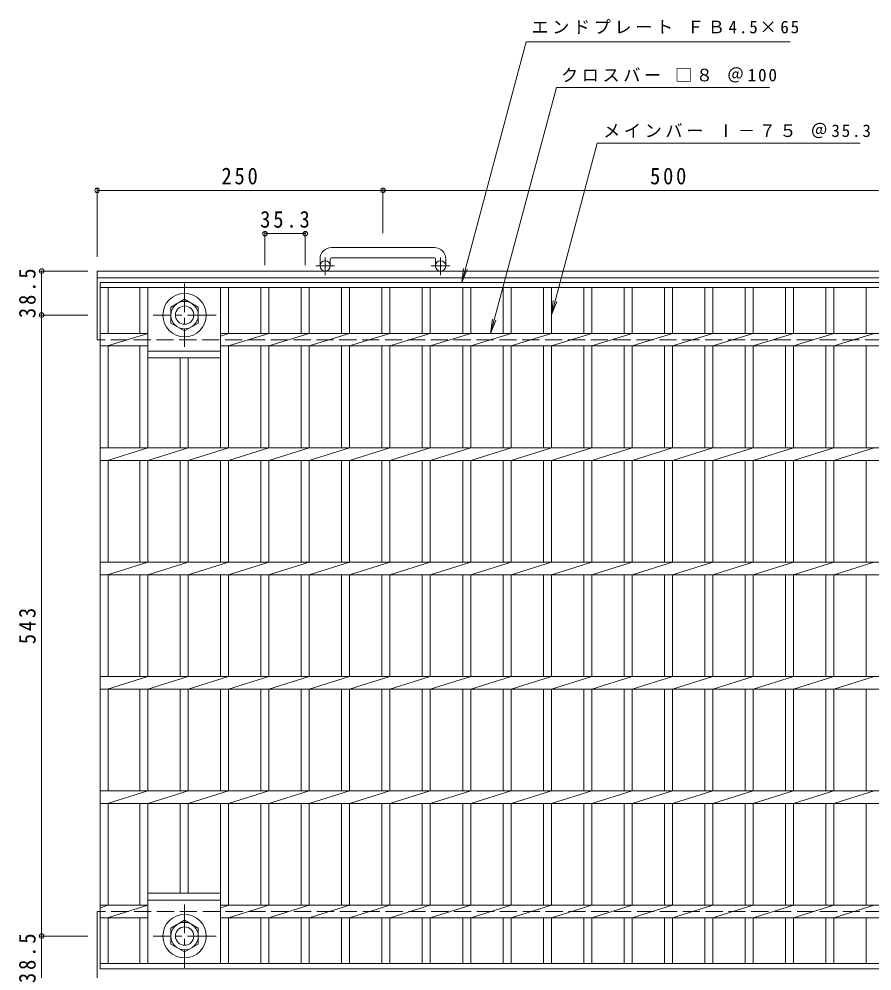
# Model space of a CAD drawing. Units: millimetres, scale not verified. Extents: x -936 to 918, y -686 to 680.
# Drawn here: x -936 to -190, y -152 to 680 of the extents above; entities that cross this region are included whole.
import ezdxf

# ---------------------------------------------------------------- set-up
doc = ezdxf.new("R2010")
doc.units = ezdxf.units.MM
doc.header["$LTSCALE"] = 5
doc.header["$PDMODE"] = 32
doc.header["$PDSIZE"] = 4
doc.linetypes.add('CHAIN1', pattern=[8, 5, -1, 1, -1])
doc.linetypes.add('DASHED3', pattern=[4, 3, -1])
for name, color, linetype, lineweight in [('0-1_躯体', 2, 'Continuous', 9), ('0-2_仕上', 3, 'Continuous', 9), ('0-4_その他', 7, 'Continuous', 9), ('0-5_寸法', 7, 'Continuous', 9)]:
    doc.layers.add(name, color=color, linetype=linetype, lineweight=lineweight)
doc.styles.add('ＭＳ ゴシック', font='')
doc.styles.get('ＭＳ ゴシック').set_extended_font_data('MS Gothic')

msp = doc.modelspace()

# ---------------------------------------------------------------- linework, layer by layer
at = {"layer": '0-1_躯体'}
for p, q in [((-572.567, 480.184), (-662.567, 480.184)), ((-672.567, 470.184), (-672.567, 464.084)), ((-663.568, 470.184), (-663.568, 464.084)), ((-662.567, 471.183), (-572.567, 471.183)), ((-571.567, 470.184), (-571.567, 464.084)), ((-562.567, 470.184), (-562.567, 464.084)), ((-867.568, 399.584), (-867.568, 459.584)), ((259.762, 459.584), (-867.568, 459.584)), ((257.716, 453.583), (-867.568, 453.583)), ((-867.568, -160.416), (-867.568, -100.417))]:
    msp.add_line(p, q, dxfattribs=at)
at = {"layer": '0-1_躯体', "linetype": 'CHAIN1'}
for p, q in [((-668.067, 455.976), (-668.067, 471.573)), ((-567.067, 455.976), (-567.067, 471.573)), ((-659.904, 464.084), (-676.312, 464.084)), ((-558.905, 464.084), (-575.311, 464.084)), ((-791.068, 448.72), (-791.068, 393.447)), ((-763.431, 421.084), (-818.704, 421.084)), ((-791.068, -94.28), (-791.068, -149.553)), ((-763.431, -121.916), (-818.704, -121.916))]:
    msp.add_line(p, q, dxfattribs=at)
at = {"layer": '0-1_躯体', "linetype": 'DASHED3'}
for p, q in [((239.307, 399.584), (-867.568, 399.584)), ((259.762, -100.417), (-867.568, -100.417))]:
    msp.add_line(p, q, dxfattribs=at)
at = {"layer": '0-1_躯体'}
for points in [[(-803.068, 428.011), (-803.068, 414.156), (-791.068, 407.227), (-779.068, 414.156), (-779.068, 428.011), (-791.068, 434.94)], [(-803.068, -128.844), (-803.068, -114.988), (-791.068, -108.059), (-779.068, -114.988), (-779.068, -128.844), (-791.068, -135.773)]]:
    msp.add_lwpolyline(points, close=True, dxfattribs=at)
for centre, radius in [((-668.067, 464.084), 4.5), ((-567.067, 464.084), 4.5), ((-791.068, 421.084), 19), ((-791.068, 421.084), 12), ((-791.068, 421.084), 8), ((-791.068, -121.916), 19), ((-791.068, -121.916), 12), ((-791.068, -121.916), 8)]:
    msp.add_circle(centre, radius, dxfattribs=at)
for centre, radius, start, end in [((-662.567, 470.184), 10, 90, 180), ((-572.567, 470.184), 10, 0, 90), ((-662.567, 470.184), 1, 90, 180), ((-572.567, 470.184), 1, 0, 90)]:
    msp.add_arc(centre, radius, start, end, dxfattribs=at)
at = {"layer": '0-2_仕上'}
for p, q in [((-865.068, 449.584), (129.933, 449.584)), ((-865.068, -150.416), (-865.068, 449.584)), ((-865.068, 445.084), (129.933, 445.084)), ((-858.067, 405.084), (-858.067, 445.084)), ((-830.167, 445.084), (-830.167, 405.084)), ((-823.167, 445.084), (-823.167, 305.084)), ((-759.566, 445.084), (-759.566, 305.084)), ((-752.566, 445.084), (-752.566, 405.084)), ((-724.267, 445.084), (-724.267, 405.084)), ((-717.267, 445.084), (-717.267, 405.084)), ((-688.968, 445.084), (-688.968, 405.084)), ((-681.968, 445.084), (-681.968, 405.084)), ((-653.669, 445.084), (-653.669, 405.084)), ((-646.669, 445.084), (-646.669, 405.084)), ((-618.37, 445.084), (-618.37, 405.084)), ((-611.37, 445.084), (-611.37, 405.084)), ((-583.071, 445.084), (-583.071, 405.084)), ((-576.071, 445.084), (-576.071, 405.084)), ((-547.772, 445.084), (-547.772, 405.084)), ((-540.772, 445.084), (-540.772, 405.084)), ((-512.472, 445.084), (-512.472, 405.084)), ((-505.472, 445.084), (-505.472, 405.084)), ((-477.173, 445.084), (-477.173, 405.084)), ((-470.173, 445.084), (-470.173, 405.084)), ((-441.874, 445.084), (-441.874, 405.084)), ((-434.874, 445.084), (-434.874, 405.084)), ((-406.575, 445.084), (-406.575, 405.084)), ((-399.575, 445.084), (-399.575, 405.084)), ((-371.276, 445.084), (-371.276, 405.084)), ((-364.276, 445.084), (-364.276, 405.084)), ((-335.977, 445.084), (-335.977, 405.084)), ((-328.977, 445.084), (-328.977, 405.084)), ((-300.677, 445.084), (-300.677, 405.084)), ((-293.678, 445.084), (-293.678, 405.084)), ((-265.378, 445.084), (-265.378, 405.084)), ((-258.378, 445.084), (-258.378, 405.084)), ((-230.079, 445.084), (-230.079, 405.084)), ((-223.079, 445.084), (-223.079, 405.084)), ((-194.78, 445.084), (-194.78, 405.084)), ((-865.068, 405.084), (-823.167, 405.084)), ((-858.467, 394.084), (-823.167, 405.084)), ((-759.566, 405.084), (24.033, 405.084)), ((-759.566, 402.778), (-752.166, 405.084)), ((-752.567, 394.084), (-717.267, 405.084)), ((-717.267, 394.084), (-681.967, 405.084)), ((-681.968, 394.084), (-646.668, 405.084)), ((-646.669, 394.084), (-611.369, 405.084)), ((-611.37, 394.084), (-576.07, 405.084)), ((-576.071, 394.084), (-540.771, 405.084)), ((-540.772, 394.084), (-505.471, 405.084)), ((-505.472, 394.084), (-470.172, 405.084)), ((-470.173, 394.084), (-434.873, 405.084)), ((-434.874, 394.084), (-399.574, 405.084)), ((-399.575, 394.084), (-364.275, 405.084)), ((-364.276, 394.084), (-328.976, 405.084)), ((-328.977, 394.084), (-293.677, 405.084)), ((-293.678, 394.084), (-258.377, 405.084)), ((-258.378, 394.084), (-223.078, 405.084)), ((-223.079, 394.084), (-187.779, 405.084)), ((-865.068, 394.084), (-823.167, 394.084)), ((-858.067, 305.084), (-858.067, 394.084)), ((-830.167, 394.084), (-830.167, 305.084)), ((-759.566, 394.084), (24.033, 394.084)), ((-752.566, 394.084), (-752.566, 305.084)), ((-724.267, 394.084), (-724.267, 305.084)), ((-717.267, 394.084), (-717.267, 305.084)), ((-688.968, 394.084), (-688.968, 305.084)), ((-681.968, 394.084), (-681.968, 305.084)), ((-653.669, 394.084), (-653.669, 305.084)), ((-646.669, 394.084), (-646.669, 305.084)), ((-618.37, 394.084), (-618.37, 305.084)), ((-611.37, 394.084), (-611.37, 305.084)), ((-583.071, 394.084), (-583.071, 305.084)), ((-576.071, 394.084), (-576.071, 305.084)), ((-547.772, 394.084), (-547.772, 305.084)), ((-540.772, 394.084), (-540.772, 305.084)), ((-512.472, 394.084), (-512.472, 305.084)), ((-505.472, 394.084), (-505.472, 305.084)), ((-477.173, 394.084), (-477.173, 305.084)), ((-470.173, 394.084), (-470.173, 305.084)), ((-441.874, 394.084), (-441.874, 305.084)), ((-434.874, 394.084), (-434.874, 305.084)), ((-406.575, 394.084), (-406.575, 305.084)), ((-399.575, 394.084), (-399.575, 305.084)), ((-371.276, 394.084), (-371.276, 305.084)), ((-364.276, 394.084), (-364.276, 305.084)), ((-335.977, 394.084), (-335.977, 305.084)), ((-328.977, 394.084), (-328.977, 305.084)), ((-300.677, 394.084), (-300.677, 305.084)), ((-293.678, 394.084), (-293.678, 305.084)), ((-265.378, 394.084), (-265.378, 305.084)), ((-258.378, 394.084), (-258.378, 305.084)), ((-230.079, 394.084), (-230.079, 305.084)), ((-223.079, 394.084), (-223.079, 305.084)), ((-194.78, 394.084), (-194.78, 305.084)), ((-823.167, 389.584), (-759.566, 389.584)), ((-823.167, 383.584), (-759.566, 383.584)), ((-794.867, 383.584), (-794.867, 305.084)), ((-787.867, 383.584), (-787.867, 305.084)), ((-865.068, 305.084), (129.933, 305.084)), ((-858.467, 294.084), (-823.167, 305.084)), ((-823.167, 294.084), (-787.867, 305.084)), ((-787.867, 294.084), (-752.567, 305.084)), ((-752.567, 294.084), (-717.267, 305.084)), ((-717.267, 294.084), (-681.967, 305.084)), ((-681.968, 294.084), (-646.668, 305.084)), ((-646.669, 294.084), (-611.369, 305.084)), ((-611.37, 294.084), (-576.07, 305.084)), ((-576.071, 294.084), (-540.771, 305.084)), ((-540.772, 294.084), (-505.471, 305.084)), ((-505.472, 294.084), (-470.172, 305.084)), ((-470.173, 294.084), (-434.873, 305.084)), ((-434.874, 294.084), (-399.574, 305.084)), ((-399.575, 294.084), (-364.275, 305.084)), ((-364.276, 294.084), (-328.976, 305.084)), ((-328.977, 294.084), (-293.677, 305.084)), ((-293.678, 294.084), (-258.377, 305.084)), ((-258.378, 294.084), (-223.078, 305.084)), ((-223.079, 294.084), (-187.779, 305.084)), ((-865.068, 294.084), (129.933, 294.084)), ((-858.067, 205.084), (-858.067, 294.084)), ((-830.167, 294.084), (-830.167, 205.084)), ((-823.167, 294.084), (-823.167, 205.084)), ((-794.867, 294.084), (-794.867, 205.084)), ((-787.867, 294.084), (-787.867, 205.084)), ((-759.566, 294.084), (-759.566, 205.084)), ((-752.566, 294.084), (-752.566, 205.084)), ((-724.267, 294.084), (-724.267, 205.084)), ((-717.267, 294.084), (-717.267, 205.084)), ((-688.968, 294.084), (-688.968, 205.084)), ((-681.968, 294.084), (-681.968, 205.084)), ((-653.669, 294.084), (-653.669, 205.084)), ((-646.669, 294.084), (-646.669, 205.084)), ((-618.37, 294.084), (-618.37, 205.084)), ((-611.37, 294.084), (-611.37, 205.084)), ((-583.071, 294.084), (-583.071, 205.084)), ((-576.071, 294.084), (-576.071, 205.084)), ((-547.772, 294.084), (-547.772, 205.084)), ((-540.772, 294.084), (-540.772, 205.084)), ((-512.472, 294.084), (-512.472, 205.084)), ((-505.472, 294.084), (-505.472, 205.084)), ((-477.173, 294.084), (-477.173, 205.084)), ((-470.173, 294.084), (-470.173, 205.084)), ((-441.874, 294.084), (-441.874, 205.084)), ((-434.874, 294.084), (-434.874, 205.084)), ((-406.575, 294.084), (-406.575, 205.084)), ((-399.575, 294.084), (-399.575, 205.084)), ((-371.276, 294.084), (-371.276, 205.084)), ((-364.276, 294.084), (-364.276, 205.084)), ((-335.977, 294.084), (-335.977, 205.084)), ((-328.977, 294.084), (-328.977, 205.084)), ((-300.677, 294.084), (-300.677, 205.084)), ((-293.678, 294.084), (-293.678, 205.084)), ((-265.378, 294.084), (-265.378, 205.084)), ((-258.378, 294.084), (-258.378, 205.084)), ((-230.079, 294.084), (-230.079, 205.084)), ((-223.079, 294.084), (-223.079, 205.084)), ((-194.78, 294.084), (-194.78, 205.084)), ((-865.068, 205.084), (129.933, 205.084)), ((-858.467, 194.084), (-823.167, 205.084)), ((-823.167, 194.084), (-787.867, 205.084)), ((-787.867, 194.084), (-752.567, 205.084)), ((-752.567, 194.084), (-717.267, 205.084)), ((-717.267, 194.084), (-681.967, 205.084)), ((-681.968, 194.084), (-646.668, 205.084)), ((-646.669, 194.084), (-611.369, 205.084)), ((-611.37, 194.084), (-576.07, 205.084)), ((-576.071, 194.084), (-540.771, 205.084)), ((-540.772, 194.084), (-505.471, 205.084)), ((-505.472, 194.084), (-470.172, 205.084)), ((-470.173, 194.084), (-434.873, 205.084)), ((-434.874, 194.084), (-399.574, 205.084)), ((-399.575, 194.084), (-364.275, 205.084)), ((-364.276, 194.084), (-328.976, 205.084)), ((-328.977, 194.084), (-293.677, 205.084)), ((-293.678, 194.084), (-258.377, 205.084)), ((-258.378, 194.084), (-223.078, 205.084)), ((-223.079, 194.084), (-187.779, 205.084)), ((-865.068, 194.084), (129.933, 194.084)), ((-858.067, 105.084), (-858.067, 194.084)), ((-830.167, 194.084), (-830.167, 105.084)), ((-823.167, 194.084), (-823.167, 105.084)), ((-794.867, 194.084), (-794.867, 105.084)), ((-787.867, 194.084), (-787.867, 105.084)), ((-759.566, 194.084), (-759.566, 105.084)), ((-752.566, 194.084), (-752.566, 105.084)), ((-724.267, 194.084), (-724.267, 105.084)), ((-717.267, 194.084), (-717.267, 105.084)), ((-688.968, 194.084), (-688.968, 105.084)), ((-681.968, 194.084), (-681.968, 105.084)), ((-653.669, 194.084), (-653.669, 105.084)), ((-646.669, 194.084), (-646.669, 105.084)), ((-618.37, 194.084), (-618.37, 105.084)), ((-611.37, 194.084), (-611.37, 105.084)), ((-583.071, 194.084), (-583.071, 105.084)), ((-576.071, 194.084), (-576.071, 105.084)), ((-547.772, 194.084), (-547.772, 105.084)), ((-540.772, 194.084), (-540.772, 105.084)), ((-512.472, 194.084), (-512.472, 105.084)), ((-505.472, 194.084), (-505.472, 105.084)), ((-477.173, 194.084), (-477.173, 105.084)), ((-470.173, 194.084), (-470.173, 105.084)), ((-441.874, 194.084), (-441.874, 105.084)), ((-434.874, 194.084), (-434.874, 105.084)), ((-406.575, 194.084), (-406.575, 105.084)), ((-399.575, 194.084), (-399.575, 105.084)), ((-371.276, 194.084), (-371.276, 105.084)), ((-364.276, 194.084), (-364.276, 105.084)), ((-335.977, 194.084), (-335.977, 105.084)), ((-328.977, 194.084), (-328.977, 105.084)), ((-300.677, 194.084), (-300.677, 105.084)), ((-293.678, 194.084), (-293.678, 105.084)), ((-265.378, 194.084), (-265.378, 105.084)), ((-258.378, 194.084), (-258.378, 105.084)), ((-230.079, 194.084), (-230.079, 105.084)), ((-223.079, 194.084), (-223.079, 105.084)), ((-194.78, 194.084), (-194.78, 105.084)), ((-865.068, 105.084), (129.933, 105.084)), ((-858.467, 94.084), (-823.167, 105.084)), ((-823.167, 94.084), (-787.867, 105.084)), ((-787.867, 94.084), (-752.567, 105.084)), ((-752.567, 94.084), (-717.267, 105.084)), ((-717.267, 94.084), (-681.967, 105.084)), ((-681.968, 94.084), (-646.668, 105.084)), ((-646.669, 94.084), (-611.369, 105.084)), ((-611.37, 94.084), (-576.07, 105.084)), ((-576.071, 94.084), (-540.771, 105.084)), ((-540.772, 94.084), (-505.471, 105.084)), ((-505.472, 94.084), (-470.172, 105.084)), ((-470.173, 94.084), (-434.873, 105.084)), ((-434.874, 94.084), (-399.574, 105.084)), ((-399.575, 94.084), (-364.275, 105.084)), ((-364.276, 94.084), (-328.976, 105.084)), ((-328.977, 94.084), (-293.677, 105.084)), ((-293.678, 94.084), (-258.377, 105.084)), ((-258.378, 94.084), (-223.078, 105.084)), ((-223.079, 94.084), (-187.779, 105.084)), ((-865.068, 94.084), (129.933, 94.084)), ((-858.067, 5.084), (-858.067, 94.084)), ((-830.167, 94.084), (-830.167, 5.084)), ((-823.167, 94.084), (-823.167, 5.084)), ((-794.867, 94.084), (-794.867, 5.084)), ((-787.867, 94.084), (-787.867, 5.084)), ((-759.566, 94.084), (-759.566, 5.084)), ((-752.566, 94.084), (-752.566, 5.084)), ((-724.267, 94.084), (-724.267, 5.084)), ((-717.267, 94.084), (-717.267, 5.084)), ((-688.968, 94.084), (-688.968, 5.084)), ((-681.968, 94.084), (-681.968, 5.084)), ((-653.669, 94.084), (-653.669, 5.084)), ((-646.669, 94.084), (-646.669, 5.084)), ((-618.37, 94.084), (-618.37, 5.084)), ((-611.37, 94.084), (-611.37, 5.084)), ((-583.071, 94.084), (-583.071, 5.084)), ((-576.071, 94.084), (-576.071, 5.084)), ((-547.772, 94.084), (-547.772, 5.084)), ((-540.772, 94.084), (-540.772, 5.084)), ((-512.472, 94.084), (-512.472, 5.084)), ((-505.472, 94.084), (-505.472, 5.084)), ((-477.173, 94.084), (-477.173, 5.084)), ((-470.173, 94.084), (-470.173, 5.084)), ((-441.874, 94.084), (-441.874, 5.084)), ((-434.874, 94.084), (-434.874, 5.084)), ((-406.575, 94.084), (-406.575, 5.084)), ((-399.575, 94.084), (-399.575, 5.084)), ((-371.276, 94.084), (-371.276, 5.084)), ((-364.276, 94.084), (-364.276, 5.084)), ((-335.977, 94.084), (-335.977, 5.084)), ((-328.977, 94.084), (-328.977, 5.084)), ((-300.677, 94.084), (-300.677, 5.084)), ((-293.678, 94.084), (-293.678, 5.084)), ((-265.378, 94.084), (-265.378, 5.084)), ((-258.378, 94.084), (-258.378, 5.084)), ((-230.079, 94.084), (-230.079, 5.084)), ((-223.079, 94.084), (-223.079, 5.084)), ((-194.78, 94.084), (-194.78, 5.084)), ((-865.068, 5.084), (129.933, 5.084)), ((-858.467, -5.916), (-823.167, 5.084)), ((-823.167, -5.916), (-787.867, 5.084)), ((-787.867, -5.916), (-752.567, 5.084)), ((-752.567, -5.916), (-717.267, 5.084)), ((-717.267, -5.916), (-681.967, 5.084)), ((-681.968, -5.916), (-646.668, 5.084)), ((-646.669, -5.916), (-611.369, 5.084)), ((-611.37, -5.916), (-576.07, 5.084)), ((-576.071, -5.916), (-540.771, 5.084)), ((-540.772, -5.916), (-505.471, 5.084)), ((-505.472, -5.916), (-470.172, 5.084)), ((-470.173, -5.916), (-434.873, 5.084)), ((-434.874, -5.916), (-399.574, 5.084)), ((-399.575, -5.916), (-364.275, 5.084)), ((-364.276, -5.916), (-328.976, 5.084)), ((-328.977, -5.916), (-293.677, 5.084)), ((-293.678, -5.916), (-258.377, 5.084)), ((-258.378, -5.916), (-223.078, 5.084)), ((-223.079, -5.916), (-187.779, 5.084)), ((-865.068, -5.916), (129.933, -5.916)), ((-858.067, -94.916), (-858.067, -5.916)), ((-830.167, -5.916), (-830.167, -94.916)), ((-823.167, -5.916), (-823.167, -145.917)), ((-794.867, -5.916), (-794.867, -84.416)), ((-787.867, -5.916), (-787.867, -84.416)), ((-759.566, -5.916), (-759.566, -145.917)), ((-752.566, -5.916), (-752.566, -94.916)), ((-724.267, -5.916), (-724.267, -94.916)), ((-717.267, -5.916), (-717.267, -94.916)), ((-688.968, -5.916), (-688.968, -94.916)), ((-681.968, -5.916), (-681.968, -94.916)), ((-653.669, -5.916), (-653.669, -94.916)), ((-646.669, -5.916), (-646.669, -94.916)), ((-618.37, -5.916), (-618.37, -94.916)), ((-611.37, -5.916), (-611.37, -94.916)), ((-583.071, -5.916), (-583.071, -94.916)), ((-576.071, -5.916), (-576.071, -94.916)), ((-547.772, -5.916), (-547.772, -94.916)), ((-540.772, -5.916), (-540.772, -94.916)), ((-512.472, -5.916), (-512.472, -94.916)), ((-505.472, -5.916), (-505.472, -94.916)), ((-477.173, -5.916), (-477.173, -94.916)), ((-470.173, -5.916), (-470.173, -94.916)), ((-441.874, -5.916), (-441.874, -94.916)), ((-434.874, -5.916), (-434.874, -94.916)), ((-406.575, -5.916), (-406.575, -94.916)), ((-399.575, -5.916), (-399.575, -94.916)), ((-371.276, -5.916), (-371.276, -94.916)), ((-364.276, -5.916), (-364.276, -94.916)), ((-335.977, -5.916), (-335.977, -94.916)), ((-328.977, -5.916), (-328.977, -94.916)), ((-300.677, -5.916), (-300.677, -94.916)), ((-293.678, -5.916), (-293.678, -94.916)), ((-265.378, -5.916), (-265.378, -94.916)), ((-258.378, -5.916), (-258.378, -94.916)), ((-230.079, -5.916), (-230.079, -94.916)), ((-223.079, -5.916), (-223.079, -94.916)), ((-194.78, -5.916), (-194.78, -94.916)), ((-759.566, -84.416), (-823.167, -84.416)), ((-759.566, -90.417), (-823.167, -90.417)), ((-865.068, -97.097), (-858.067, -94.915)), ((-865.068, -94.916), (-823.167, -94.916)), ((-858.467, -105.916), (-823.167, -94.916)), ((-759.566, -94.916), (24.033, -94.916)), ((-759.566, -97.222), (-752.166, -94.917)), ((-752.567, -105.916), (-717.267, -94.916)), ((-717.267, -105.916), (-681.967, -94.916)), ((-681.968, -105.916), (-646.668, -94.916)), ((-646.669, -105.916), (-611.369, -94.916)), ((-611.37, -105.916), (-576.07, -94.916)), ((-576.071, -105.916), (-540.771, -94.916)), ((-540.772, -105.916), (-505.471, -94.916)), ((-505.472, -105.916), (-470.172, -94.916)), ((-470.173, -105.916), (-434.873, -94.916)), ((-434.874, -105.916), (-399.574, -94.916)), ((-399.575, -105.916), (-364.275, -94.916)), ((-364.276, -105.916), (-328.976, -94.916)), ((-328.977, -105.916), (-293.677, -94.916)), ((-293.678, -105.916), (-258.377, -94.916)), ((-258.378, -105.916), (-223.078, -94.916)), ((-223.079, -105.916), (-187.779, -94.916)), ((-865.068, -105.917), (-823.167, -105.917)), ((-858.067, -145.917), (-858.067, -105.917)), ((-830.167, -105.917), (-830.167, -145.917)), ((-759.566, -105.917), (24.033, -105.917)), ((-752.566, -105.917), (-752.566, -145.917)), ((-724.267, -105.917), (-724.267, -145.917)), ((-717.267, -105.917), (-717.267, -145.917)), ((-688.968, -105.917), (-688.968, -145.917)), ((-681.968, -105.917), (-681.968, -145.917)), ((-653.669, -105.917), (-653.669, -145.917)), ((-646.669, -105.917), (-646.669, -145.917)), ((-618.37, -105.917), (-618.37, -145.917)), ((-611.37, -105.917), (-611.37, -145.917)), ((-583.071, -105.917), (-583.071, -145.917)), ((-576.071, -105.917), (-576.071, -145.917)), ((-547.772, -105.917), (-547.772, -145.917)), ((-540.772, -105.917), (-540.772, -145.917)), ((-512.472, -105.917), (-512.472, -145.917)), ((-505.472, -105.917), (-505.472, -145.917)), ((-477.173, -105.917), (-477.173, -145.917)), ((-470.173, -105.917), (-470.173, -145.917)), ((-441.874, -105.917), (-441.874, -145.917)), ((-434.874, -105.917), (-434.874, -145.917)), ((-406.575, -105.917), (-406.575, -145.917)), ((-399.575, -105.917), (-399.575, -145.917)), ((-371.276, -105.917), (-371.276, -145.917)), ((-364.276, -105.917), (-364.276, -145.917)), ((-335.977, -105.917), (-335.977, -145.917)), ((-328.977, -105.917), (-328.977, -145.917)), ((-300.677, -105.917), (-300.677, -145.917)), ((-293.678, -105.917), (-293.678, -145.917)), ((-265.378, -105.917), (-265.378, -145.917)), ((-258.378, -105.917), (-258.378, -145.917)), ((-230.079, -105.917), (-230.079, -145.917)), ((-223.079, -105.917), (-223.079, -145.917)), ((-194.78, -105.917), (-194.78, -145.917)), ((129.933, -145.917), (-865.068, -145.917)), ((129.933, -150.416), (-865.068, -150.416))]:
    msp.add_line(p, q, dxfattribs=at)
at = {"layer": '0-4_その他'}
for p, q in [((-867.568, 472.084), (-867.568, 531.684)), ((-867.568, 530.184), (179.933, 530.184)), ((-617.567, 492.684), (-617.567, 531.684)), ((-720.767, 464.817), (-720.767, 493.797)), ((-720.767, 492.298), (-685.468, 492.298)), ((-685.468, 464.817), (-685.468, 493.797)), ((-875.881, 459.584), (-917.73, 459.584)), ((-916.23, 421.084), (-916.23, 459.584)), ((-875.881, 421.084), (-917.73, 421.084)), ((-916.23, -121.916), (-916.23, 421.084)), ((-875.881, -121.916), (-917.73, -121.916)), ((-916.23, -160.416), (-916.23, -121.916))]:
    msp.add_line(p, q, dxfattribs=at)
for p in [(-867.568, 530.184), (-617.567, 530.184), (-720.767, 492.298), (-685.468, 492.298), (-916.23, 459.584), (-916.23, 421.084), (-916.23, -121.916)]:
    msp.add_point(p, dxfattribs=at)
at = {"layer": '0-5_寸法'}
for p, q in [((-548.629, 449.584), (-492.199, 660.184)), ((-492.199, 660.184), (-261.341, 660.184)), ((-523.423, 405.084), (-465.787, 620.184)), ((-465.787, 620.184), (-279.225, 620.184)), ((-470.173, 421.335), (-429.97, 571.375)), ((-429.97, 571.375), (-200.009, 571.375)), ((-548.629, 449.584), (-546.998, 461.977)), ((-548.629, 449.584), (-543.846, 461.132)), ((-470.173, 421.335), (-468.542, 433.728)), ((-470.173, 421.335), (-465.39, 432.884)), ((-523.423, 405.084), (-521.792, 417.477)), ((-523.423, 405.084), (-518.64, 416.632))]:
    msp.add_line(p, q, dxfattribs=at)

# ---------------------------------------------------------------- texts
at = {"layer": '0-4_その他', "color": 2, "char_height": 14.66, "attachment_point": 7, "style": 'ＭＳ ゴシック'}
for s, insert in [('\\T1.27;\\W0.9;250', (-758.818, 535.184)), ('\\T1.27;\\W0.9;500', (-383.817, 535.184)), ('\\T1.28;\\W0.9;35.3', (-724.993, 497.298))]:
    msp.add_mtext(s, dxfattribs=dict(at, insert=insert))
at = {"layer": '0-4_その他', "color": 2, "char_height": 14.66, "attachment_point": 7, "rotation": 90, "style": 'ＭＳ ゴシック'}
for s, insert in [('\\T1.28;\\W0.9;38.5', (-921.23, 418.459)), ('\\T1.27;\\W0.9;543', (-921.23, 133.334)), ('\\T1.28;\\W0.9;38.5', (-921.23, -163.041))]:
    msp.add_mtext(s, dxfattribs=dict(at, insert=insert))
at = {"layer": '0-5_寸法', "char_height": 11, "attachment_point": 7, "style": 'ＭＳ ゴシック'}
for s, insert in [('\\T1.21;エンドプレート\\~ＦＢ4.5×65', (-487.591, 666.862)), ('\\T1.21;クロスバー\\~□８\\~＠100', (-461.725, 624.458)), ('\\T1.21;メインバー\\~Ⅰ－７５\\~＠35.3', (-424.872, 575.796))]:
    msp.add_mtext(s, dxfattribs=dict(at, insert=insert))

doc.saveas('drawing.dxf')
